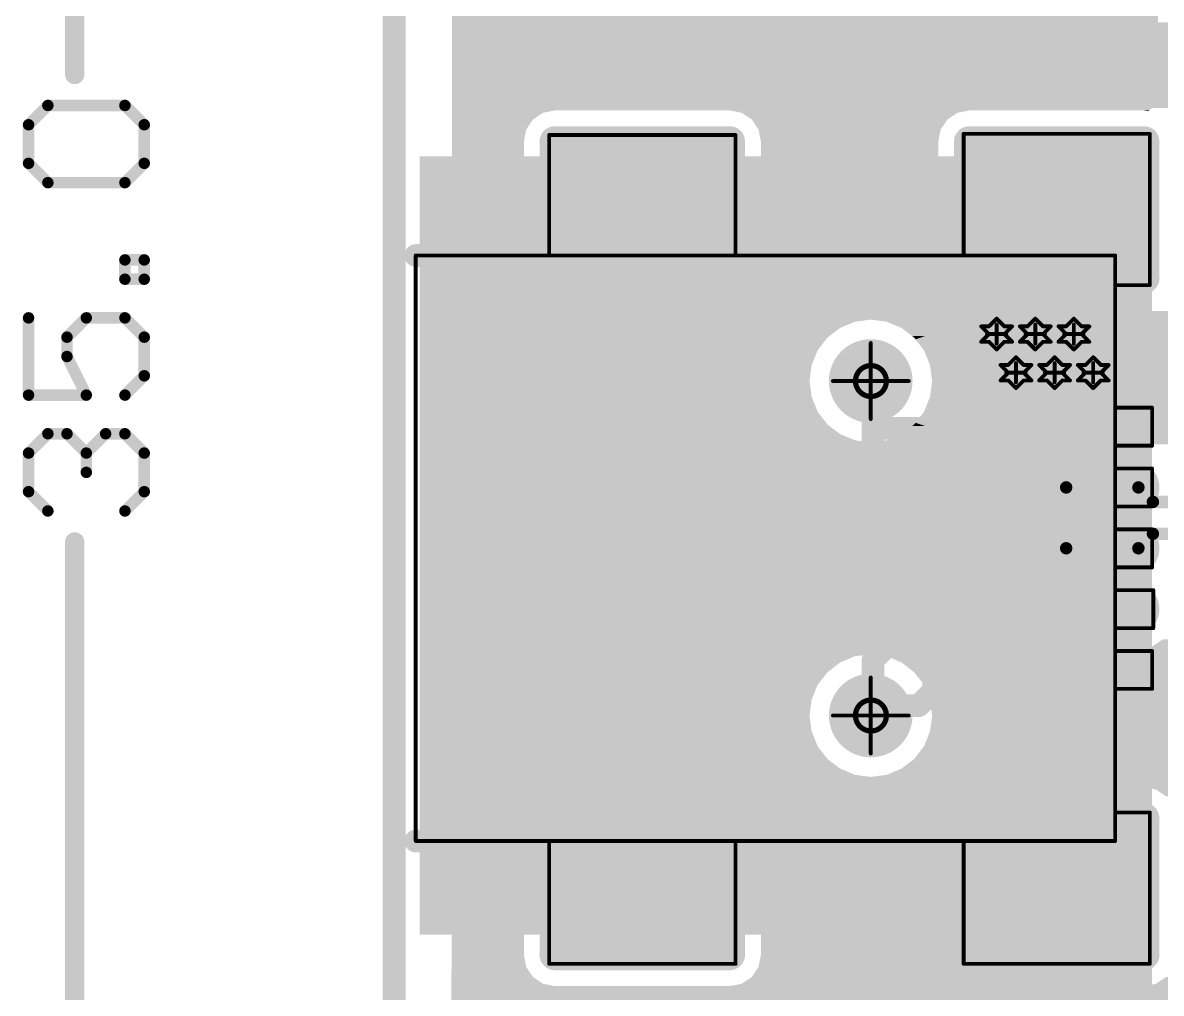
# Model space of a CAD drawing. Header units: millimetres. Extents: x -0.19 to 3.91, y -0.06 to 2.26.
# Drawn here: x -0.192 to 0.397, y 0.417 to 0.919 of the extents above; entities that cross this region are included whole.
import ezdxf

# ---------------------------------------------------------------- set-up
doc = ezdxf.new("R2010")
doc.units = ezdxf.units.MM
doc.layers.get('0').update_dxf_attribs({"linetype": 'CONTINUOUS', "lineweight": 0})
for name, color, linetype, lineweight in [('PCB_KUR_GBL', 10, 'CONTINUOUS', 0), ('PCB_KUR_GBS', 176, 'CONTINUOUS', 0), ('PCB_KUR_GD1', 40, 'CONTINUOUS', 0), ('PCB_KUR_GG1', 56, 'CONTINUOUS', 0), ('PCB_KUR_GKO', 130, 'CONTINUOUS', 0), ('PCB_KUR_GM10', 136, 'CONTINUOUS', 0), ('PCB_KUR_GM2', 216, 'CONTINUOUS', 0), ('PCB_KUR_GPB', 9, 'CONTINUOUS', 0), ('PCB_KUR_GPT', 8, 'CONTINUOUS', 0), ('PCB_KUR_GTL', 30, 'CONTINUOUS', 0), ('PCB_KUR_GTO', 163, 'CONTINUOUS', 0), ('PCB_KUR_GTP', 254, 'CONTINUOUS', 0), ('PCB_KUR_GTS', 254, 'CONTINUOUS', 0), ('PCB_KUR_TXT', 254, 'CONTINUOUS', 0)]:
    doc.layers.add(name, color=color, linetype=linetype, lineweight=lineweight)

# ---------------------------------------------------------------- blocks, each defined once
blk = doc.blocks.new('ROUND_14')
h = blk.add_hatch(color=256)
edge = h.paths.add_edge_path(flags=0)
edge.add_arc((0, 0), 0.0197, 0, 360)
blk = doc.blocks.new('ROUND_16')
h = blk.add_hatch(color=256)
edge = h.paths.add_edge_path(flags=0)
edge.add_arc((0, 0), 0.008, 0, 360)
blk = doc.blocks.new('ROUND_3')
h = blk.add_hatch(color=256)
edge = h.paths.add_edge_path(flags=0)
edge.add_arc((0, 0), 0.0059, 0, 360)
blk = doc.blocks.new('ROUND_23')
h = blk.add_hatch(color=256)
edge = h.paths.add_edge_path(flags=0)
edge.add_arc((0, 0), 0.02165, 0, 360)
blk = doc.blocks.new('ROUND_25')
h = blk.add_hatch(color=256)
edge = h.paths.add_edge_path(flags=0)
edge.add_arc((0, 0), 0.001, 0, 360)
blk = doc.blocks.new('ROUND_8')
h = blk.add_hatch(color=256)
edge = h.paths.add_edge_path(flags=0)
edge.add_arc((0, 0), 0.005, 0, 360)
blk = doc.blocks.new('ROUND_30')
h = blk.add_hatch(color=256)
edge = h.paths.add_edge_path(flags=0)
edge.add_arc((0, 0), 0.003, 0, 360)
blk = doc.blocks.new('OBLONG_58')
at = {"lineweight": 211, "const_width": 0.0197}
blk.add_lwpolyline([(0.03445, 0), (-0.03445, 0)], dxfattribs=at)
at = {"lineweight": 211, "const_width": 0.00985}
for points in [[(-0.03937, 0), (-0.03937, 0, 1), (-0.02953, 0, 1), (-0.03937, 0)], [(0.02953, 0), (0.02953, 0, 1), (0.03937, 0, 1), (0.02953, 0)]]:
    blk.add_lwpolyline(points, format="xyb", dxfattribs=at)
blk = doc.blocks.new('CUSTOM_59')
for points in [[(-0.04925, 0.0354), (-0.04916, 0.03625), (0.04925, 0.0354), (0.04905, 0.03625)], [(-0.04924, 0.03509), (-0.04925, 0.0354), (0.04924, 0.03509), (0.04925, 0.0354)], [(-0.04916, 0.03625), (-0.04874, 0.03712), (0.04905, 0.03625), (0.04885, 0.03712)], [(-0.04874, 0.03712), (-0.0484, 0.03785), (0.04885, 0.03712), (0.04827, 0.03785)], [(-0.0484, 0.03785), (-0.04759, 0.0385), (0.04827, 0.03785), (0.04775, 0.0385)], [(-0.04759, 0.0385), (-0.04702, 0.03895), (0.04775, 0.0385), (0.04679, 0.03895)], [(-0.04702, 0.03895), (-0.04571, 0.03926), (0.04679, 0.03895), (0.04615, 0.03926)], [(-0.04571, 0.03926), (-0.0453, 0.03935), (0.04615, 0.03926), (0.0453, 0.03935)], [(-0.0492, 0.03477), (-0.04924, 0.03509), (0.0492, 0.03477), (0.04924, 0.03509)], [(-0.0492, -0.03477), (-0.0492, 0.03477), (0.0492, -0.03477), (0.0492, 0.03477)], [(-0.04925, -0.0354), (-0.04924, -0.03509), (0.04925, -0.0354), (0.04924, -0.03509)], [(-0.04924, -0.03509), (-0.0492, -0.03477), (0.04924, -0.03509), (0.0492, -0.03477)], [(-0.04905, -0.03625), (-0.04925, -0.0354), (0.04916, -0.03625), (0.04925, -0.0354)], [(-0.04885, -0.03712), (-0.04905, -0.03625), (0.04874, -0.03712), (0.04916, -0.03625)], [(-0.04827, -0.03785), (-0.04885, -0.03712), (0.0484, -0.03785), (0.04874, -0.03712)], [(-0.04775, -0.0385), (-0.04827, -0.03785), (0.04759, -0.0385), (0.0484, -0.03785)], [(-0.04679, -0.03895), (-0.04775, -0.0385), (0.04702, -0.03895), (0.04759, -0.0385)], [(-0.04615, -0.03926), (-0.04679, -0.03895), (0.04571, -0.03926), (0.04702, -0.03895)], [(-0.0453, -0.03935), (-0.04615, -0.03926), (0.0453, -0.03935), (0.04571, -0.03926)]]:
    blk.add_solid(points)
blk = doc.blocks.new('ROUND_7')
h = blk.add_hatch(color=256)
edge = h.paths.add_edge_path(flags=0)
edge.add_arc((0, 0), 0.00325, 0, 360)
blk = doc.blocks.new('OBLONG_72')
at = {"lineweight": 211, "const_width": 0.0277}
blk.add_lwpolyline([(0.03445, 0), (-0.03445, 0)], dxfattribs=at)
at = {"lineweight": 211, "const_width": 0.01385}
for points in [[(-0.04137, 0), (-0.04137, 0, 1), (-0.02753, 0, 1), (-0.04137, 0)], [(0.02753, 0), (0.02753, 0, 1), (0.04137, 0, 1), (0.02753, 0)]]:
    blk.add_lwpolyline(points, format="xyb", dxfattribs=at)
blk = doc.blocks.new('CUSTOM_73')
for points in [[(-0.05167, 0.04012), (-0.05002, 0.0418), (0.0517, 0.04012), (0.04999, 0.0418)], [(-0.05002, 0.0418), (-0.04986, 0.04188), (0.04999, 0.0418), (0.04991, 0.04188)], [(-0.04986, 0.04188), (-0.04778, 0.04295), (0.04991, 0.04188), (0.04774, 0.04295)], [(-0.04778, 0.04295), (-0.04753, 0.04299), (0.04774, 0.04295), (0.04765, 0.04299)], [(-0.04753, 0.04299), (-0.0453, 0.04335), (0.04765, 0.04299), (0.0453, 0.04335)], [(-0.05325, 0.0354), (-0.05289, 0.03775), (0.05325, 0.0354), (0.05287, 0.03775)], [(-0.05324, 0.03495), (-0.05325, 0.0354), (0.05324, 0.03495), (0.05325, 0.0354)], [(-0.05289, 0.03775), (-0.05283, 0.03788), (0.05287, 0.03775), (0.05285, 0.03788)], [(-0.05283, 0.03788), (-0.05178, 0.04001), (0.05285, 0.03788), (0.05176, 0.04001)], [(-0.05178, 0.04001), (-0.05167, 0.04012), (0.05176, 0.04001), (0.0517, 0.04012)], [(-0.0532, 0.03451), (-0.05324, 0.03495), (0.0532, 0.03451), (0.05324, 0.03495)], [(-0.0532, -0.03451), (-0.0532, 0.03451), (0.0532, -0.03451), (0.0532, 0.03451)], [(-0.05325, -0.0354), (-0.05324, -0.03495), (0.05325, -0.0354), (0.05324, -0.03495)], [(-0.05324, -0.03495), (-0.0532, -0.03451), (0.05324, -0.03495), (0.0532, -0.03451)], [(-0.05287, -0.03775), (-0.05325, -0.0354), (0.05289, -0.03775), (0.05325, -0.0354)], [(-0.05285, -0.03788), (-0.05287, -0.03775), (0.05283, -0.03788), (0.05289, -0.03775)], [(-0.05176, -0.04001), (-0.05285, -0.03788), (0.05178, -0.04001), (0.05283, -0.03788)], [(-0.0517, -0.04012), (-0.05176, -0.04001), (0.05167, -0.04012), (0.05178, -0.04001)], [(-0.04999, -0.0418), (-0.0517, -0.04012), (0.05002, -0.0418), (0.05167, -0.04012)], [(-0.04991, -0.04188), (-0.04999, -0.0418), (0.04986, -0.04188), (0.05002, -0.0418)], [(-0.04774, -0.04295), (-0.04991, -0.04188), (0.04778, -0.04295), (0.04986, -0.04188)], [(-0.04765, -0.04299), (-0.04774, -0.04295), (0.04753, -0.04299), (0.04778, -0.04295)], [(-0.0453, -0.04335), (-0.04765, -0.04299), (0.0453, -0.04335), (0.04753, -0.04299)]]:
    blk.add_solid(points)

msp = doc.modelspace()

# ---------------------------------------------------------------- linework, layer by layer
at = {"layer": 'PCB_KUR_GBL', "lineweight": 211, "const_width": 0.0118}
msp.add_lwpolyline([(0.362, 0.738), (0.652, 0.738)], dxfattribs=at)
at = {"layer": 'PCB_KUR_GBL'}
for points in [[(0.0984, 0.897), (0.0984, 0.9194), (1.0795, 0.897), (1.0795, 0.9194)], [(0.0984, 0.8955), (0.0984, 0.897), (0.9805, 0.8955), (0.9882, 0.897)], [(0.0984, 0.8911), (0.0984, 0.8955), (0.9739, 0.8911), (0.9805, 0.8955)], [(0.0984, 0.8845), (0.0984, 0.8911), (0.9695, 0.8845), (0.9739, 0.8911)], [(0.0984, 0.8768), (0.0984, 0.8845), (0.968, 0.8768), (0.9695, 0.8845)], [(0.0984, 0.875), (0.0984, 0.8768), (0.96835, 0.875), (0.968, 0.8768)], [(0.0132, 0.7655), (0.0132, 0.85), (0.3925, 0.7655), (0.3925, 0.85)], [(0.0132, 0.7644), (0.0132, 0.7655), (0.2386, 0.7644), (0.2468, 0.7655)], [(0.0132, 0.7612), (0.0132, 0.7644), (0.231, 0.7612), (0.2386, 0.7644)], [(0.0132, 0.7562), (0.0132, 0.7612), (0.2244, 0.7562), (0.231, 0.7612)], [(0.2551, 0.7644), (0.2468, 0.7655), (0.3925, 0.7644), (0.3925, 0.7655)], [(0.2627, 0.7612), (0.2551, 0.7644), (0.3925, 0.7612), (0.3925, 0.7644)], [(0.2693, 0.7562), (0.2627, 0.7612), (0.3925, 0.7562), (0.3925, 0.7612)], [(0.0132, 0.7496), (0.0132, 0.7562), (0.2193, 0.7496), (0.2244, 0.7562)], [(0.27316, 0.7512), (0.2693, 0.7562), (0.3925, 0.7512), (0.3925, 0.7562)], [(0.0132, 0.7419), (0.0132, 0.7496), (0.2162, 0.7419), (0.2193, 0.7496)], [(0.27394, 0.7502), (0.27316, 0.7512), (0.3569, 0.7502), (0.362, 0.7512)], [(0.27316, 0.7512), (0.27316, 0.7512), (0.362, 0.7512), (0.3925, 0.7512)], [(0.2744, 0.7496), (0.27394, 0.7502), (0.35598, 0.7496), (0.3569, 0.7502)], [(0.27529, 0.7474), (0.2744, 0.7496), (0.3526, 0.7474), (0.35598, 0.7496)], [(0.27702, 0.7431), (0.27529, 0.7474), (0.3498, 0.7431), (0.3526, 0.7474)], [(0.2775, 0.7419), (0.27702, 0.7431), (0.34956, 0.7419), (0.3498, 0.7431)], [(0.0132, 0.7337), (0.0132, 0.7419), (0.2151, 0.7337), (0.2162, 0.7419)], [(0.27802, 0.738), (0.2775, 0.7419), (0.3488, 0.738), (0.34956, 0.7419)], [(0.2786, 0.7337), (0.27802, 0.738), (0.34964, 0.7337), (0.3488, 0.738)], [(0.0132, 0.7255), (0.0132, 0.7337), (0.2162, 0.7255), (0.2151, 0.7337)], [(0.27792, 0.7286), (0.27849, 0.7329), (0.3526, 0.7286), (0.3498, 0.7329)], [(0.27849, 0.7329), (0.2786, 0.7337), (0.3498, 0.7329), (0.34964, 0.7337)], [(0.0132, 0.7178), (0.0132, 0.7255), (0.2193, 0.7178), (0.2162, 0.7255)], [(0.27722, 0.7248), (0.2775, 0.7255), (0.362, 0.7248), (0.35843, 0.7255)], [(0.2775, 0.7255), (0.27754, 0.7258), (0.35843, 0.7255), (0.3569, 0.7258)], [(0.27754, 0.7258), (0.27792, 0.7286), (0.3569, 0.7258), (0.3526, 0.7286)], [(0.2744, 0.7178), (0.27722, 0.7248), (0.3925, 0.7178), (0.3925, 0.7248)], [(0.27722, 0.7248), (0.27722, 0.7248), (0.3925, 0.7248), (0.362, 0.7248)], [(0.0132, 0.7112), (0.0132, 0.7178), (0.2244, 0.7112), (0.2193, 0.7178)], [(0.2693, 0.7112), (0.2744, 0.7178), (0.3925, 0.7112), (0.3925, 0.7178)], [(0.0132, 0.7062), (0.0132, 0.7112), (0.231, 0.7062), (0.2244, 0.7112)], [(0.2627, 0.7062), (0.2693, 0.7112), (0.3925, 0.7062), (0.3925, 0.7112)], [(0.0132, 0.703), (0.0132, 0.7062), (0.2386, 0.703), (0.231, 0.7062)], [(0.0132, 0.7019), (0.0132, 0.703), (0.2468, 0.7019), (0.2386, 0.703)], [(0.0132, 0.5922), (0.0132, 0.7019), (0.3925, 0.5922), (0.3925, 0.7019)], [(0.2468, 0.7019), (0.2551, 0.703), (0.3925, 0.7019), (0.3925, 0.703)], [(0.2551, 0.703), (0.2627, 0.7062), (0.3925, 0.703), (0.3925, 0.7062)], [(0.0132, 0.5912), (0.0132, 0.5922), (0.2386, 0.5912), (0.2468, 0.5922)], [(0.0132, 0.588), (0.0132, 0.5912), (0.231, 0.588), (0.2386, 0.5912)], [(0.2551, 0.5912), (0.2468, 0.5922), (0.3925, 0.5912), (0.3925, 0.5922)], [(0.2627, 0.588), (0.2551, 0.5912), (0.3925, 0.588), (0.3925, 0.5912)], [(0.0132, 0.5829), (0.0132, 0.588), (0.2244, 0.5829), (0.231, 0.588)], [(0.2693, 0.5829), (0.2627, 0.588), (0.3925, 0.5829), (0.3925, 0.588)], [(0.0132, 0.5764), (0.0132, 0.5829), (0.2193, 0.5764), (0.2244, 0.5829)], [(0.2744, 0.5764), (0.2693, 0.5829), (0.3925, 0.5764), (0.3925, 0.5829)], [(0.0132, 0.5687), (0.0132, 0.5764), (0.2162, 0.5687), (0.2193, 0.5764)], [(0.2775, 0.5687), (0.2744, 0.5764), (0.3925, 0.5687), (0.3925, 0.5764)], [(0.0132, 0.5605), (0.0132, 0.5687), (0.2151, 0.5605), (0.2162, 0.5687)], [(0.2786, 0.5605), (0.2775, 0.5687), (0.3925, 0.5605), (0.3925, 0.5687)], [(0.0132, 0.5523), (0.0132, 0.5605), (0.2162, 0.5523), (0.2151, 0.5605)], [(0.2775, 0.5523), (0.2786, 0.5605), (0.3925, 0.5523), (0.3925, 0.5605)], [(0.0132, 0.5446), (0.0132, 0.5523), (0.2193, 0.5446), (0.2162, 0.5523)], [(0.2744, 0.5446), (0.2775, 0.5523), (0.3925, 0.5446), (0.3925, 0.5523)], [(0.0132, 0.538), (0.0132, 0.5446), (0.2244, 0.538), (0.2193, 0.5446)], [(0.2693, 0.538), (0.2744, 0.5446), (0.3925, 0.538), (0.3925, 0.5446)], [(0.0132, 0.533), (0.0132, 0.538), (0.231, 0.533), (0.2244, 0.538)], [(0.2627, 0.533), (0.2693, 0.538), (0.3925, 0.533), (0.3925, 0.538)], [(0.0132, 0.5298), (0.0132, 0.533), (0.2386, 0.5298), (0.231, 0.533)], [(0.2551, 0.5298), (0.2627, 0.533), (0.3925, 0.5298), (0.3925, 0.533)], [(0.0132, 0.5287), (0.0132, 0.5298), (0.2468, 0.5287), (0.2386, 0.5298)], [(0.0132, 0.447), (0.0132, 0.5287), (0.3925, 0.447), (0.3925, 0.5287)], [(0.2468, 0.5287), (0.2551, 0.5298), (0.3925, 0.5287), (0.3925, 0.5298)], [(0.244, 0.413), (0.244, 0.447), (0.3925, 0.413), (0.3925, 0.447)]]:
    msp.add_solid(points, dxfattribs=at)
at = {"layer": 'PCB_KUR_GD1', "lineweight": 211, "const_width": 0.002}
for points in [[(0.312, 0.766), (0.308, 0.762)], [(0.316, 0.762), (0.312, 0.766)], [(0.332, 0.766), (0.328, 0.762)], [(0.336, 0.762), (0.332, 0.766)], [(0.352, 0.766), (0.348, 0.762)], [(0.356, 0.762), (0.352, 0.766)], [(0.308, 0.762), (0.304, 0.762)], [(0.304, 0.762), (0.308, 0.758)], [(0.316, 0.758), (0.32, 0.762)], [(0.32, 0.762), (0.316, 0.762)], [(0.328, 0.762), (0.324, 0.762)], [(0.324, 0.762), (0.328, 0.758)], [(0.336, 0.758), (0.34, 0.762)], [(0.34, 0.762), (0.336, 0.762)], [(0.348, 0.762), (0.344, 0.762)], [(0.344, 0.762), (0.348, 0.758)], [(0.356, 0.758), (0.36, 0.762)], [(0.36, 0.762), (0.356, 0.762)], [(0.308, 0.758), (0.304, 0.754)], [(0.304, 0.754), (0.308, 0.754)], [(0.308, 0.754), (0.312, 0.75)], [(0.312, 0.75), (0.316, 0.754)], [(0.32, 0.754), (0.316, 0.758)], [(0.316, 0.754), (0.32, 0.754)], [(0.328, 0.758), (0.324, 0.754)], [(0.324, 0.754), (0.328, 0.754)], [(0.328, 0.754), (0.332, 0.75)], [(0.332, 0.75), (0.336, 0.754)], [(0.34, 0.754), (0.336, 0.758)], [(0.336, 0.754), (0.34, 0.754)], [(0.348, 0.758), (0.344, 0.754)], [(0.344, 0.754), (0.348, 0.754)], [(0.348, 0.754), (0.352, 0.75)], [(0.352, 0.75), (0.356, 0.754)], [(0.36, 0.754), (0.356, 0.758)], [(0.356, 0.754), (0.36, 0.754)], [(0.318, 0.742), (0.314, 0.742)], [(0.314, 0.742), (0.318, 0.738)], [(0.322, 0.746), (0.318, 0.742)], [(0.326, 0.742), (0.322, 0.746)], [(0.326, 0.738), (0.33, 0.742)], [(0.33, 0.742), (0.326, 0.742)], [(0.338, 0.742), (0.334, 0.742)], [(0.334, 0.742), (0.338, 0.738)], [(0.342, 0.746), (0.338, 0.742)], [(0.346, 0.742), (0.342, 0.746)], [(0.346, 0.738), (0.35, 0.742)], [(0.35, 0.742), (0.346, 0.742)], [(0.358, 0.742), (0.354, 0.742)], [(0.354, 0.742), (0.358, 0.738)], [(0.362, 0.746), (0.358, 0.742)], [(0.366, 0.742), (0.362, 0.746)], [(0.366, 0.738), (0.37, 0.742)], [(0.37, 0.742), (0.366, 0.742)], [(0.318, 0.738), (0.314, 0.734)], [(0.33, 0.734), (0.326, 0.738)], [(0.338, 0.738), (0.334, 0.734)], [(0.35, 0.734), (0.346, 0.738)], [(0.358, 0.738), (0.354, 0.734)], [(0.37, 0.734), (0.366, 0.738)], [(0.314, 0.734), (0.318, 0.734)], [(0.318, 0.734), (0.322, 0.73)], [(0.322, 0.73), (0.326, 0.734)], [(0.326, 0.734), (0.33, 0.734)], [(0.334, 0.734), (0.338, 0.734)], [(0.338, 0.734), (0.342, 0.73)], [(0.342, 0.73), (0.346, 0.734)], [(0.346, 0.734), (0.35, 0.734)], [(0.354, 0.734), (0.358, 0.734)], [(0.358, 0.734), (0.362, 0.73)], [(0.362, 0.73), (0.366, 0.734)], [(0.366, 0.734), (0.37, 0.734)]]:
    msp.add_lwpolyline(points, dxfattribs=at)
at = {"layer": 'PCB_KUR_GD1', "lineweight": 211, "const_width": 0.0027}
for points in [[(0.2389, 0.7337), (0.2389, 0.7337, 1), (0.2549, 0.7337, 1), (0.2389, 0.7337)], [(0.2389, 0.5605), (0.2389, 0.5605, 1), (0.2549, 0.5605, 1), (0.2389, 0.5605)]]:
    msp.add_lwpolyline(points, format="xyb", dxfattribs=at)
at = {"layer": 'PCB_KUR_GG1', "lineweight": 211, "const_width": 0.002}
for points in [[(0.312, 0.753), (0.312, 0.763)], [(0.332, 0.753), (0.332, 0.763)], [(0.352, 0.753), (0.352, 0.763)], [(0.307, 0.758), (0.317, 0.758)], [(0.327, 0.758), (0.337, 0.758)], [(0.347, 0.758), (0.357, 0.758)], [(0.2468, 0.714), (0.2468, 0.7534)], [(0.322, 0.733), (0.322, 0.743)], [(0.342, 0.733), (0.342, 0.743)], [(0.362, 0.733), (0.362, 0.743)], [(0.317, 0.738), (0.327, 0.738)], [(0.337, 0.738), (0.347, 0.738)], [(0.357, 0.738), (0.367, 0.738)], [(0.2272, 0.7337), (0.2665, 0.7337)], [(0.2468, 0.5408), (0.2468, 0.5802)], [(0.2272, 0.5605), (0.2665, 0.5605)]]:
    msp.add_lwpolyline(points, dxfattribs=at)
at = {"layer": 'PCB_KUR_GKO', "lineweight": 211, "const_width": 0.0118}
msp.add_lwpolyline([(0, 0), (0, 1.5748)], dxfattribs=at)
at = {"layer": 'PCB_KUR_GM10', "lineweight": 211}
for points, const_width in [([(-0.1654, 0.8924), (-0.1654, 1.4764)], 0.01), ([(-0.1893, 0.8664), (-0.1793, 0.8764)], 0.006), ([(-0.1793, 0.8764), (-0.1394, 0.8764)], 0.006), ([(-0.1394, 0.8764), (-0.1294, 0.8664)], 0.006), ([(-0.1893, 0.8464), (-0.1893, 0.8664)], 0.006), ([(-0.1294, 0.8664), (-0.1294, 0.8464)], 0.006), ([(-0.1793, 0.8364), (-0.1893, 0.8464)], 0.006), ([(-0.1294, 0.8464), (-0.1394, 0.8364)], 0.006), ([(-0.1394, 0.8364), (-0.1793, 0.8364)], 0.006), ([(-0.1394, 0.7864), (-0.1394, 0.7964)], 0.006), ([(-0.1394, 0.7964), (-0.1294, 0.7964)], 0.006), ([(-0.1294, 0.7964), (-0.1294, 0.7864)], 0.006), ([(-0.1294, 0.7864), (-0.1394, 0.7864)], 0.006), ([(-0.1893, 0.7664), (-0.1893, 0.7264)], 0.006), ([(-0.1694, 0.7564), (-0.1594, 0.7664)], 0.006), ([(-0.1594, 0.7664), (-0.1394, 0.7664)], 0.006), ([(-0.1394, 0.7664), (-0.1294, 0.7564)], 0.006), ([(-0.1694, 0.7464), (-0.1694, 0.7564)], 0.006), ([(-0.1294, 0.7564), (-0.1294, 0.7364)], 0.006), ([(-0.1594, 0.7264), (-0.1694, 0.7464)], 0.006), ([(-0.1294, 0.7364), (-0.1394, 0.7264)], 0.006), ([(-0.1893, 0.7264), (-0.1594, 0.7264)], 0.006), ([(-0.1893, 0.6964), (-0.1793, 0.7064)], 0.006), ([(-0.1793, 0.7064), (-0.1694, 0.7064)], 0.006), ([(-0.1694, 0.7064), (-0.1594, 0.6964)], 0.006), ([(-0.1594, 0.6964), (-0.1494, 0.7064)], 0.006), ([(-0.1494, 0.7064), (-0.1394, 0.7064)], 0.006), ([(-0.1394, 0.7064), (-0.1294, 0.6964)], 0.006), ([(-0.1893, 0.6764), (-0.1893, 0.6964)], 0.006), ([(-0.1594, 0.6964), (-0.1594, 0.6864)], 0.006), ([(-0.1594, 0.6864), (-0.1594, 0.6964)], 0.006), ([(-0.1294, 0.6964), (-0.1294, 0.6764)], 0.006), ([(-0.1793, 0.6664), (-0.1893, 0.6764)], 0.006), ([(-0.1294, 0.6764), (-0.1394, 0.6664)], 0.006), ([(-0.1654, 0.0984), (-0.1654, 0.6504)], 0.01)]:
    msp.add_lwpolyline(points, dxfattribs=dict(at, const_width=const_width))
at = {"layer": 'PCB_KUR_GM2', "lineweight": 211}
for points, const_width in [([(0.0803, 0.8611), (0.1768, 0.8611)], 0.002), ([(0.0803, 0.7987), (0.0803, 0.8611)], 0.002), ([(0.1768, 0.7987), (0.1768, 0.8611)], 0.002), ([(0.2949, 0.8617), (0.3913, 0.8617)], 0.002), ([(0.2949, 0.7987), (0.2949, 0.8617)], 0.002), ([(0.3913, 0.7833), (0.3913, 0.8617)], 0.002), ([(0.0112, 0.7987), (0.3734, 0.7987)], 0.002), ([(0.0112, 0.4955), (0.0112, 0.7987)], 0.002), ([(0.3734, 0.4955), (0.3734, 0.7987)], 0.002), ([(0.3734, 0.7833), (0.3913, 0.7833)], 0.002), ([(0.248, 0.7171), (0.248, 0.7013)], 0.0118), ([(0.2953, 0.7092), (0.2874, 0.7171)], 0.0118), ([(0.3734, 0.7199), (0.3925, 0.7199)], 0.002), ([(0.3925, 0.7002), (0.3925, 0.7199)], 0.002), ([(0.248, 0.7013), (0.248, 0.7092)], 0.0118), ([(0.248, 0.7092), (0.2953, 0.7092)], 0.0118), ([(0.3734, 0.7002), (0.3925, 0.7002)], 0.002), ([(0.3734, 0.6884), (0.3925, 0.6884)], 0.002), ([(0.3925, 0.6687), (0.3925, 0.6884)], 0.002), ([(0.3734, 0.6687), (0.3925, 0.6687)], 0.002), ([(0.3734, 0.6569), (0.3925, 0.6569)], 0.002), ([(0.3925, 0.6372), (0.3925, 0.6569)], 0.002), ([(0.3734, 0.6372), (0.3925, 0.6372)], 0.002), ([(0.374, 0.6254), (0.3931, 0.6254)], 0.002), ([(0.3931, 0.6057), (0.3931, 0.6254)], 0.002), ([(0.248, 0.5892), (0.2559, 0.5971)], 0.0118), ([(0.2953, 0.5971), (0.2716, 0.5971)], 0.0118), ([(0.2716, 0.5971), (0.2795, 0.5813)], 0.0118), ([(0.2953, 0.5656), (0.2953, 0.5971)], 0.0118), ([(0.374, 0.6057), (0.3931, 0.6057)], 0.002), ([(0.248, 0.5735), (0.248, 0.5892)], 0.0118), ([(0.3734, 0.5939), (0.3925, 0.5939)], 0.002), ([(0.3925, 0.5743), (0.3925, 0.5939)], 0.002), ([(0.2795, 0.5813), (0.2795, 0.5735)], 0.0118), ([(0.2559, 0.5656), (0.248, 0.5735)], 0.0118), ([(0.2795, 0.5735), (0.2716, 0.5656)], 0.0118), ([(0.3734, 0.5743), (0.3925, 0.5743)], 0.002), ([(0.2716, 0.5656), (0.2559, 0.5656)], 0.0118), ([(0.3734, 0.5103), (0.3913, 0.5103)], 0.002), ([(0.3913, 0.4319), (0.3913, 0.5103)], 0.002), ([(0.0112, 0.4955), (0.3734, 0.4955)], 0.002), ([(0.0803, 0.4319), (0.0803, 0.4955)], 0.002), ([(0.1768, 0.4319), (0.1768, 0.4955)], 0.002), ([(0.2949, 0.4319), (0.2949, 0.4955)], 0.002), ([(0.0803, 0.4319), (0.1768, 0.4319)], 0.002), ([(0.2949, 0.4319), (0.3913, 0.4319)], 0.002)]:
    msp.add_lwpolyline(points, dxfattribs=dict(at, const_width=const_width))
at = {"layer": 'PCB_KUR_GTL', "lineweight": 211, "const_width": 0.0065}
for points in [[(0.348, 0.6786), (0.3854, 0.6786)], [(0.3854, 0.6786), (0.3929, 0.6711)], [(0.3929, 0.6711), (0.4858, 0.6711)], [(0.3854, 0.6471), (0.3929, 0.6546)], [(0.3929, 0.6546), (0.479, 0.6546)], [(0.348, 0.6471), (0.3854, 0.6471)]]:
    msp.add_lwpolyline(points, dxfattribs=at)
at = {"layer": 'PCB_KUR_GTL'}
for points in [[(0.03, 0.8775), (0.03, 1.1455), (0.3955, 0.8775), (0.3955, 1.1455)], [(0.03, 0.8738), (0.03, 0.8775), (0.39099, 0.8738), (0.3955, 0.8775)], [(0.03, 0.8726), (0.03, 0.8738), (0.0771, 0.8726), (0.0833, 0.8738)], [(0.03, 0.8738), (0.03, 0.8738), (0.0833, 0.8738), (0.1738, 0.8738)], [(0.03, 0.8691), (0.03, 0.8726), (0.0719, 0.8691), (0.0771, 0.8726)], [(0.18, 0.8726), (0.1738, 0.8738), (0.2917, 0.8726), (0.2978, 0.8738)], [(0.1852, 0.8691), (0.18, 0.8726), (0.2865, 0.8691), (0.2917, 0.8726)], [(0.3905, 0.8734), (0.3884, 0.8738), (0.3905, 0.8734), (0.39099, 0.8738)], [(0.03, 0.8639), (0.03, 0.8691), (0.0684, 0.8639), (0.0719, 0.8691)], [(0.1887, 0.8639), (0.1852, 0.8691), (0.283, 0.8639), (0.2865, 0.8691)], [(0.03, 0.8577), (0.03, 0.8639), (0.0672, 0.8577), (0.0684, 0.8639)], [(0.1899, 0.8577), (0.1887, 0.8639), (0.2818, 0.8577), (0.283, 0.8639)], [(0.03, 0.7868), (0.03, 0.8577), (0.0672, 0.7868), (0.0672, 0.8577)], [(0.1899, 0.7868), (0.1899, 0.8577), (0.2818, 0.7868), (0.2818, 0.8577)], [(0.03, 0.7807), (0.03, 0.7868), (0.0684, 0.7807), (0.0672, 0.7868)], [(0.1888, 0.7812), (0.1899, 0.7868), (0.2829, 0.7812), (0.2818, 0.7868)], [(0.03, 0.7755), (0.03, 0.7807), (0.0719, 0.7755), (0.0684, 0.7807)], [(0.1852, 0.7755), (0.18722, 0.7785), (0.2765, 0.7755), (0.2785, 0.7785)], [(0.18722, 0.7785), (0.1887, 0.7807), (0.2785, 0.7785), (0.2818, 0.7807)], [(0.1887, 0.7807), (0.18878, 0.7811), (0.2818, 0.7807), (0.2824, 0.7811)], [(0.18878, 0.7811), (0.1888, 0.7812), (0.2824, 0.7811), (0.2829, 0.7812)], [(0.03, 0.772), (0.03, 0.7755), (0.0771, 0.772), (0.0719, 0.7755)], [(0.18, 0.772), (0.18386, 0.7746), (0.27539, 0.772), (0.2759, 0.7746)], [(0.18386, 0.7746), (0.1852, 0.7755), (0.2759, 0.7746), (0.2765, 0.7755)], [(0.03, 0.7708), (0.03, 0.772), (0.0833, 0.7708), (0.0771, 0.772)], [(0.03, 0.77), (0.03, 0.7708), (0.275, 0.77), (0.27516, 0.7708)], [(0.03, 0.7708), (0.03, 0.7708), (0.1738, 0.7708), (0.0833, 0.7708)], [(0.03, 0.7655), (0.03, 0.77), (0.275, 0.7655), (0.275, 0.77)], [(0.1738, 0.7708), (0.18, 0.772), (0.27516, 0.7708), (0.27539, 0.772)], [(0.287, 0.732), (0.287, 0.77), (0.528, 0.732), (0.528, 0.77)], [(0.03, 0.7644), (0.03, 0.7655), (0.2386, 0.7644), (0.2468, 0.7655)], [(0.03, 0.7612), (0.03, 0.7644), (0.231, 0.7612), (0.2386, 0.7644)], [(0.03, 0.7562), (0.03, 0.7612), (0.2244, 0.7562), (0.231, 0.7612)], [(0.2551, 0.7644), (0.2468, 0.7655), (0.275, 0.7644), (0.275, 0.7655)], [(0.2627, 0.7612), (0.2551, 0.7644), (0.275, 0.7612), (0.275, 0.7644)], [(0.26824, 0.757), (0.2627, 0.7612), (0.275, 0.757), (0.275, 0.7612)], [(0.03, 0.7496), (0.03, 0.7562), (0.2193, 0.7496), (0.2244, 0.7562)], [(0.2693, 0.7562), (0.26824, 0.757), (0.27265, 0.7562), (0.275, 0.757)], [(0.27, 0.7553), (0.2693, 0.7562), (0.27, 0.7553), (0.27265, 0.7562)], [(0.03, 0.7419), (0.03, 0.7496), (0.2162, 0.7419), (0.2193, 0.7496)], [(0.03, 0.7337), (0.03, 0.7419), (0.2151, 0.7337), (0.2162, 0.7419)], [(0.03, 0.7255), (0.03, 0.7337), (0.2162, 0.7255), (0.2151, 0.7337)], [(0.287, 0.7315), (0.287, 0.732), (0.5684, 0.7315), (0.5676, 0.732)], [(0.287, 0.732), (0.287, 0.732), (0.5676, 0.732), (0.528, 0.732)], [(0.287, 0.7305), (0.287, 0.7315), (0.5733, 0.7305), (0.5684, 0.7315)], [(0.03, 0.72), (0.03, 0.7255), (0.2184, 0.72), (0.2162, 0.7255)], [(0.287, 0.7172), (0.287, 0.7305), (0.6405, 0.7172), (0.6405, 0.7305)], [(0.03, 0.71621), (0.03, 0.72), (0.2163, 0.71621), (0.2184, 0.72)], [(0.0299, 0.7112), (0.0299, 0.7162), (0.2244, 0.7112), (0.2205, 0.7162)], [(0.0299, 0.7162), (0.0299, 0.7162), (0.2205, 0.7162), (0.2177, 0.7162)], [(0.0299, 0.7162), (0.03, 0.7162), (0.2177, 0.7162), (0.21631, 0.7162)], [(0.03, 0.7162), (0.03, 0.71621), (0.2163, 0.7162), (0.2163, 0.71621)], [(0.03, 0.7162), (0.03, 0.7162), (0.21631, 0.7162), (0.2163, 0.7162)], [(0.287, 0.7162), (0.287, 0.7172), (0.5684, 0.7162), (0.5733, 0.7172)], [(0.287, 0.716), (0.287, 0.7162), (0.568, 0.716), (0.5684, 0.7162)], [(0.287, 0.701), (0.287, 0.716), (0.529, 0.701), (0.529, 0.716)], [(0.02989, 0.7062), (0.0299, 0.7112), (0.231, 0.7062), (0.2244, 0.7112)], [(0.2627, 0.7062), (0.26824, 0.7104), (0.275, 0.7062), (0.275, 0.7104)], [(0.26824, 0.7104), (0.2693, 0.7112), (0.275, 0.7104), (0.27265, 0.7112)], [(0.2693, 0.7112), (0.27, 0.7121), (0.27265, 0.7112), (0.27, 0.7121)], [(0.02989, 0.703), (0.02989, 0.7062), (0.2386, 0.703), (0.231, 0.7062)], [(0.02989, 0.7019), (0.02989, 0.703), (0.2468, 0.7019), (0.2386, 0.703)], [(0.02989, 0.701), (0.02989, 0.7019), (0.275, 0.701), (0.275, 0.7019)], [(0.2468, 0.7019), (0.2551, 0.703), (0.275, 0.7019), (0.275, 0.703)], [(0.2551, 0.703), (0.2627, 0.7062), (0.275, 0.703), (0.275, 0.7062)], [(0.02988, 0.6925), (0.02989, 0.6964), (0.2785, 0.6925), (0.2759, 0.6964)], [(0.02989, 0.6964), (0.02989, 0.701), (0.2759, 0.6964), (0.275, 0.701)], [(0.02988, 0.6899), (0.02988, 0.6925), (0.2824, 0.6899), (0.2785, 0.6925)], [(0.02988, 0.689), (0.02988, 0.6899), (0.287, 0.689), (0.2824, 0.6899)], [(0.02987, 0.6786), (0.02988, 0.684), (0.2915, 0.6786), (0.2926, 0.684)], [(0.02988, 0.684), (0.02988, 0.689), (0.2926, 0.684), (0.2889, 0.689)], [(0.02988, 0.689), (0.02988, 0.689), (0.2889, 0.689), (0.287, 0.689)], [(0.02987, 0.6701), (0.02987, 0.6786), (0.2932, 0.6701), (0.2915, 0.6786)], [(0.02986, 0.6628), (0.02987, 0.6669), (0.2979, 0.6628), (0.2953, 0.6669)], [(0.02987, 0.6669), (0.02987, 0.6701), (0.2953, 0.6669), (0.2932, 0.6701)], [(0.02986, 0.6587), (0.02986, 0.6628), (0.2953, 0.6587), (0.2979, 0.6628)], [(0.02985, 0.6471), (0.02986, 0.6555), (0.2915, 0.6471), (0.2932, 0.6555)], [(0.02986, 0.6555), (0.02986, 0.6587), (0.2932, 0.6555), (0.2953, 0.6587)], [(0.02985, 0.6386), (0.02985, 0.6471), (0.2932, 0.6386), (0.2915, 0.6471)], [(0.02984, 0.6354), (0.02985, 0.6386), (0.2953, 0.6354), (0.2932, 0.6386)], [(0.02984, 0.6313), (0.02984, 0.6354), (0.2979, 0.6313), (0.2953, 0.6354)], [(0.02984, 0.6272), (0.02984, 0.6313), (0.2953, 0.6272), (0.2979, 0.6313)], [(0.02984, 0.624), (0.02984, 0.6272), (0.2932, 0.624), (0.2953, 0.6272)], [(0.02983, 0.6156), (0.02984, 0.624), (0.2915, 0.6156), (0.2932, 0.624)], [(0.02983, 0.6071), (0.02983, 0.6156), (0.2932, 0.6071), (0.2915, 0.6156)], [(0.02982, 0.6), (0.02983, 0.6071), (0.298, 0.6), (0.2932, 0.6071)], [(0.02982, 0.5952), (0.02982, 0.6), (0.3051, 0.5952), (0.298, 0.6)], [(0.3909, 0.5952), (0.3981, 0.6), (0.478, 0.5952), (0.478, 0.6)], [(0.02981, 0.5912), (0.02982, 0.5922), (0.2386, 0.5912), (0.2468, 0.5922)], [(0.02981, 0.588), (0.02981, 0.5912), (0.231, 0.588), (0.2386, 0.5912)], [(0.02982, 0.5935), (0.02982, 0.5952), (0.3136, 0.5935), (0.3051, 0.5952)], [(0.02982, 0.5922), (0.02982, 0.5935), (0.478, 0.5922), (0.478, 0.5935)], [(0.2551, 0.5912), (0.2468, 0.5922), (0.478, 0.5912), (0.478, 0.5922)], [(0.2627, 0.588), (0.2551, 0.5912), (0.478, 0.588), (0.478, 0.5912)], [(0.3825, 0.5935), (0.3909, 0.5952), (0.478, 0.5935), (0.478, 0.5952)], [(0.02981, 0.5829), (0.02981, 0.588), (0.2244, 0.5829), (0.231, 0.588)], [(0.2693, 0.5829), (0.2627, 0.588), (0.478, 0.5829), (0.478, 0.588)], [(0.0298, 0.5764), (0.02981, 0.5829), (0.2193, 0.5764), (0.2244, 0.5829)], [(0.2744, 0.5764), (0.2693, 0.5829), (0.478, 0.5764), (0.478, 0.5829)], [(0.0298, 0.5687), (0.0298, 0.5764), (0.2162, 0.5687), (0.2193, 0.5764)], [(0.2775, 0.5687), (0.2744, 0.5764), (0.478, 0.5687), (0.478, 0.5764)], [(0.02979, 0.5605), (0.0298, 0.5687), (0.2151, 0.5605), (0.2162, 0.5687)], [(0.2786, 0.5605), (0.2775, 0.5687), (0.478, 0.5605), (0.478, 0.5687)], [(0.02979, 0.5523), (0.02979, 0.5605), (0.2162, 0.5523), (0.2151, 0.5605)], [(0.2775, 0.5523), (0.2786, 0.5605), (0.478, 0.5523), (0.478, 0.5605)], [(0.02978, 0.5446), (0.02979, 0.5523), (0.2193, 0.5446), (0.2162, 0.5523)], [(0.2744, 0.5446), (0.2775, 0.5523), (0.478, 0.5446), (0.478, 0.5523)], [(0.02978, 0.538), (0.02978, 0.5446), (0.2244, 0.538), (0.2193, 0.5446)], [(0.2693, 0.538), (0.2744, 0.5446), (0.478, 0.538), (0.478, 0.5446)], [(0.02978, 0.533), (0.02978, 0.538), (0.231, 0.533), (0.2244, 0.538)], [(0.2627, 0.533), (0.2693, 0.538), (0.478, 0.533), (0.478, 0.538)], [(0.02977, 0.5298), (0.02978, 0.533), (0.2386, 0.5298), (0.231, 0.533)], [(0.2551, 0.5298), (0.2627, 0.533), (0.478, 0.5298), (0.478, 0.533)], [(0.02977, 0.5287), (0.02977, 0.5298), (0.2468, 0.5287), (0.2386, 0.5298)], [(0.02977, 0.5234), (0.02977, 0.5287), (0.478, 0.5234), (0.478, 0.5287)], [(0.2468, 0.5287), (0.2551, 0.5298), (0.478, 0.5287), (0.478, 0.5298)], [(0.02977, 0.5222), (0.02977, 0.5234), (0.0771, 0.5222), (0.0833, 0.5234)], [(0.02977, 0.5234), (0.02977, 0.5234), (0.0833, 0.5234), (0.1738, 0.5234)], [(0.02977, 0.5187), (0.02977, 0.5222), (0.0719, 0.5187), (0.0771, 0.5222)], [(0.18, 0.5222), (0.1738, 0.5234), (0.2917, 0.5222), (0.2978, 0.5234)], [(0.1738, 0.5234), (0.1738, 0.5234), (0.2978, 0.5234), (0.3884, 0.5234)], [(0.1852, 0.5187), (0.18, 0.5222), (0.2865, 0.5187), (0.2917, 0.5222)], [(0.3945, 0.5222), (0.3884, 0.5234), (0.478, 0.5222), (0.478, 0.5234)], [(0.3997, 0.5187), (0.3945, 0.5222), (0.478, 0.5187), (0.478, 0.5222)], [(0.02976, 0.5135), (0.02977, 0.5187), (0.0684, 0.5135), (0.0719, 0.5187)], [(0.02976, 0.5073), (0.02976, 0.5135), (0.0672, 0.5073), (0.0684, 0.5135)], [(0.1887, 0.5135), (0.1852, 0.5187), (0.283, 0.5135), (0.2865, 0.5187)], [(0.1899, 0.5073), (0.1887, 0.5135), (0.2818, 0.5073), (0.283, 0.5135)], [(0.02971, 0.4365), (0.02976, 0.5073), (0.0672, 0.4365), (0.0672, 0.5073)], [(0.1899, 0.4365), (0.1899, 0.5073), (0.2818, 0.4365), (0.2818, 0.5073)], [(0.02971, 0.4303), (0.02971, 0.4365), (0.0684, 0.4303), (0.0672, 0.4365)], [(0.1887, 0.4303), (0.1899, 0.4365), (0.283, 0.4303), (0.2818, 0.4365)], [(0.0297, 0.4251), (0.02971, 0.4303), (0.0719, 0.4251), (0.0684, 0.4303)], [(0.0297, 0.4216), (0.0297, 0.4251), (0.0771, 0.4216), (0.0719, 0.4251)], [(0.18, 0.4216), (0.1852, 0.4251), (0.2917, 0.4216), (0.2865, 0.4251)], [(0.1852, 0.4251), (0.1887, 0.4303), (0.2865, 0.4251), (0.283, 0.4303)], [(0.3945, 0.4216), (0.3997, 0.4251), (0.53477, 0.4216), (0.53126, 0.4251)], [(0.02968, 0.3968), (0.0297, 0.4204), (0.5596, 0.3968), (0.53597, 0.4204)], [(0.0297, 0.4204), (0.0297, 0.4216), (0.0833, 0.4204), (0.0771, 0.4216)], [(0.0297, 0.4204), (0.0297, 0.4204), (0.1738, 0.4204), (0.0833, 0.4204)], [(0.1738, 0.4204), (0.18, 0.4216), (0.2978, 0.4204), (0.2917, 0.4216)], [(0.1738, 0.4204), (0.1738, 0.4204), (0.3884, 0.4204), (0.2978, 0.4204)], [(0.3884, 0.4204), (0.3945, 0.4216), (0.53597, 0.4204), (0.53477, 0.4216)]]:
    msp.add_solid(points, dxfattribs=at)
at = {"layer": 'PCB_KUR_GTO', "lineweight": 211, "const_width": 0.0118}
for points in [[(0.0112, 0.7987), (0.068, 0.7987)], [(0.188, 0.7987), (0.283, 0.7987)], [(0.3734, 0.7311), (0.3734, 0.7721)], [(0.136, 0.696), (0.076, 0.656)], [(0.136, 0.656), (0.076, 0.696)], [(0.076, 0.636), (0.076, 0.616)], [(0.136, 0.626), (0.126, 0.636)], [(0.076, 0.616), (0.076, 0.626)], [(0.076, 0.626), (0.136, 0.626)], [(0.3734, 0.5241), (0.3734, 0.5631)], [(0.0112, 0.4955), (0.068, 0.4955)], [(0.188, 0.4955), (0.282, 0.4955)]]:
    msp.add_lwpolyline(points, dxfattribs=at)

# ---------------------------------------------------------------- block references
at = {"layer": 'PCB_KUR_GBL'}
for name, p in [('ROUND_16', (0.312, 0.758)), ('ROUND_16', (0.332, 0.758)), ('ROUND_16', (0.352, 0.758)), ('ROUND_14', (0.2468, 0.7337)), ('ROUND_16', (0.322, 0.738)), ('ROUND_16', (0.342, 0.738)), ('ROUND_16', (0.362, 0.738)), ('ROUND_3', (0.362, 0.738)), ('ROUND_14', (0.2468, 0.5605))]:
    msp.add_blockref(name, p, dxfattribs=at)
at = {"layer": 'PCB_KUR_GBS'}
for p in [(0.2468, 0.7337), (0.2468, 0.5605)]:
    msp.add_blockref('ROUND_23', p, dxfattribs=at)
at = {"layer": 'PCB_KUR_GD1'}
for p in [(0.312, 0.766), (0.332, 0.766), (0.352, 0.766), (0.304, 0.762), (0.308, 0.762), (0.316, 0.762), (0.32, 0.762), (0.324, 0.762), (0.328, 0.762), (0.336, 0.762), (0.34, 0.762), (0.344, 0.762), (0.348, 0.762), (0.356, 0.762), (0.36, 0.762), (0.304, 0.754), (0.308, 0.758), (0.308, 0.754), (0.316, 0.758), (0.316, 0.754), (0.32, 0.754), (0.324, 0.754), (0.328, 0.758), (0.328, 0.754), (0.336, 0.758), (0.336, 0.754), (0.34, 0.754), (0.344, 0.754), (0.348, 0.758), (0.348, 0.754), (0.356, 0.758), (0.356, 0.754), (0.36, 0.754), (0.312, 0.75), (0.312, 0.75), (0.332, 0.75), (0.332, 0.75), (0.352, 0.75), (0.352, 0.75), (0.314, 0.742), (0.318, 0.742), (0.322, 0.746), (0.326, 0.742), (0.33, 0.742), (0.334, 0.742), (0.338, 0.742), (0.342, 0.746), (0.346, 0.742), (0.35, 0.742), (0.354, 0.742), (0.358, 0.742), (0.362, 0.746), (0.366, 0.742), (0.37, 0.742), (0.318, 0.738), (0.326, 0.738), (0.338, 0.738), (0.346, 0.738), (0.358, 0.738), (0.366, 0.738), (0.314, 0.734), (0.318, 0.734), (0.326, 0.734), (0.33, 0.734), (0.334, 0.734), (0.338, 0.734), (0.346, 0.734), (0.35, 0.734), (0.354, 0.734), (0.358, 0.734), (0.366, 0.734), (0.37, 0.734), (0.322, 0.73), (0.322, 0.73), (0.342, 0.73), (0.342, 0.73), (0.362, 0.73), (0.362, 0.73)]:
    msp.add_blockref('ROUND_25', p, dxfattribs=at)
at = {"layer": 'PCB_KUR_GG1'}
for p in [(0.312, 0.763), (0.332, 0.763), (0.352, 0.763), (0.307, 0.758), (0.317, 0.758), (0.327, 0.758), (0.337, 0.758), (0.347, 0.758), (0.357, 0.758), (0.2468, 0.7534), (0.312, 0.753), (0.332, 0.753), (0.352, 0.753), (0.322, 0.743), (0.342, 0.743), (0.362, 0.743), (0.317, 0.738), (0.327, 0.738), (0.337, 0.738), (0.347, 0.738), (0.357, 0.738), (0.367, 0.738), (0.2272, 0.7337), (0.2665, 0.7337), (0.322, 0.733), (0.342, 0.733), (0.362, 0.733), (0.2468, 0.714), (0.2468, 0.5802), (0.2272, 0.5605), (0.2665, 0.5605), (0.2468, 0.5408)]:
    msp.add_blockref('ROUND_25', p, dxfattribs=at)
at = {"layer": 'PCB_KUR_GM10'}
for name, p in [('ROUND_8', (-0.1654, 0.8924)), ('ROUND_30', (-0.1793, 0.8764)), ('ROUND_30', (-0.1394, 0.8764)), ('ROUND_30', (-0.1893, 0.8664)), ('ROUND_30', (-0.1294, 0.8664)), ('ROUND_30', (-0.1893, 0.8464)), ('ROUND_30', (-0.1294, 0.8464)), ('ROUND_30', (-0.1793, 0.8364)), ('ROUND_30', (-0.1793, 0.8364)), ('ROUND_30', (-0.1394, 0.8364)), ('ROUND_30', (-0.1394, 0.7964)), ('ROUND_30', (-0.1294, 0.7964)), ('ROUND_30', (-0.1394, 0.7864)), ('ROUND_30', (-0.1294, 0.7864)), ('ROUND_30', (-0.1294, 0.7864)), ('ROUND_30', (-0.1893, 0.7664)), ('ROUND_30', (-0.1594, 0.7664)), ('ROUND_30', (-0.1394, 0.7664)), ('ROUND_30', (-0.1694, 0.7564)), ('ROUND_30', (-0.1294, 0.7564)), ('ROUND_30', (-0.1694, 0.7464)), ('ROUND_30', (-0.1294, 0.7364)), ('ROUND_30', (-0.1893, 0.7264)), ('ROUND_30', (-0.1594, 0.7264)), ('ROUND_30', (-0.1394, 0.7264)), ('ROUND_30', (-0.1793, 0.7064)), ('ROUND_30', (-0.1694, 0.7064)), ('ROUND_30', (-0.1494, 0.7064)), ('ROUND_30', (-0.1394, 0.7064)), ('ROUND_30', (-0.1893, 0.6964)), ('ROUND_30', (-0.1594, 0.6964)), ('ROUND_30', (-0.1594, 0.6964)), ('ROUND_30', (-0.1294, 0.6964)), ('ROUND_30', (-0.1594, 0.6864)), ('ROUND_30', (-0.1893, 0.6764)), ('ROUND_30', (-0.1294, 0.6764)), ('ROUND_30', (-0.1793, 0.6664)), ('ROUND_30', (-0.1394, 0.6664)), ('ROUND_8', (-0.1654, 0.6504))]:
    msp.add_blockref(name, p, dxfattribs=at)
at = {"layer": 'PCB_KUR_GM2'}
for name, p in [('ROUND_25', (0.0803, 0.8611)), ('ROUND_25', (0.0803, 0.8611)), ('ROUND_25', (0.1768, 0.8611)), ('ROUND_25', (0.1768, 0.8611)), ('ROUND_25', (0.2949, 0.8617)), ('ROUND_25', (0.2949, 0.8617)), ('ROUND_25', (0.3913, 0.8617)), ('ROUND_25', (0.3913, 0.8617)), ('ROUND_25', (0.0112, 0.7987)), ('ROUND_25', (0.0112, 0.7987)), ('ROUND_25', (0.0803, 0.7987)), ('ROUND_25', (0.1768, 0.7987)), ('ROUND_25', (0.2949, 0.7987)), ('ROUND_25', (0.3734, 0.7987)), ('ROUND_25', (0.3734, 0.7987)), ('ROUND_25', (0.3734, 0.7833)), ('ROUND_25', (0.3913, 0.7833)), ('ROUND_25', (0.3913, 0.7833)), ('ROUND_3', (0.248, 0.7171)), ('ROUND_3', (0.2874, 0.7171)), ('ROUND_25', (0.3734, 0.7199)), ('ROUND_25', (0.3925, 0.7199)), ('ROUND_25', (0.3925, 0.7199)), ('ROUND_3', (0.248, 0.7092)), ('ROUND_3', (0.2953, 0.7092)), ('ROUND_3', (0.248, 0.7013)), ('ROUND_25', (0.3734, 0.7002)), ('ROUND_25', (0.3925, 0.7002)), ('ROUND_25', (0.3925, 0.7002)), ('ROUND_25', (0.3734, 0.6884)), ('ROUND_25', (0.3925, 0.6884)), ('ROUND_25', (0.3925, 0.6884)), ('ROUND_25', (0.3734, 0.6687)), ('ROUND_25', (0.3925, 0.6687)), ('ROUND_25', (0.3925, 0.6687)), ('ROUND_25', (0.3734, 0.6569)), ('ROUND_25', (0.3925, 0.6569)), ('ROUND_25', (0.3925, 0.6569)), ('ROUND_25', (0.3734, 0.6372)), ('ROUND_25', (0.3925, 0.6372)), ('ROUND_25', (0.3925, 0.6372)), ('ROUND_25', (0.374, 0.6254)), ('ROUND_25', (0.3931, 0.6254)), ('ROUND_25', (0.3931, 0.6254)), ('ROUND_3', (0.2559, 0.5971)), ('ROUND_3', (0.2716, 0.5971)), ('ROUND_3', (0.2953, 0.5971)), ('ROUND_25', (0.374, 0.6057)), ('ROUND_25', (0.3931, 0.6057)), ('ROUND_25', (0.3931, 0.6057)), ('ROUND_3', (0.248, 0.5892)), ('ROUND_25', (0.3734, 0.5939)), ('ROUND_25', (0.3925, 0.5939)), ('ROUND_25', (0.3925, 0.5939)), ('ROUND_3', (0.2795, 0.5813)), ('ROUND_3', (0.248, 0.5735)), ('ROUND_3', (0.2795, 0.5735)), ('ROUND_25', (0.3734, 0.5743)), ('ROUND_25', (0.3925, 0.5743)), ('ROUND_25', (0.3925, 0.5743)), ('ROUND_3', (0.2559, 0.5656)), ('ROUND_3', (0.2716, 0.5656)), ('ROUND_3', (0.2953, 0.5656)), ('ROUND_25', (0.3734, 0.5103)), ('ROUND_25', (0.3913, 0.5103)), ('ROUND_25', (0.3913, 0.5103)), ('ROUND_25', (0.0112, 0.4955)), ('ROUND_25', (0.0112, 0.4955)), ('ROUND_25', (0.0803, 0.4955)), ('ROUND_25', (0.1768, 0.4955)), ('ROUND_25', (0.2949, 0.4955)), ('ROUND_25', (0.3734, 0.4955)), ('ROUND_25', (0.3734, 0.4955)), ('ROUND_25', (0.0803, 0.4319)), ('ROUND_25', (0.0803, 0.4319)), ('ROUND_25', (0.1768, 0.4319)), ('ROUND_25', (0.2949, 0.4319)), ('ROUND_25', (0.2949, 0.4319)), ('ROUND_25', (0.3913, 0.4319)), ('ROUND_25', (0.3913, 0.4319))]:
    msp.add_blockref(name, p, dxfattribs=at)
at = {"layer": 'PCB_KUR_GPB'}
for p in [(0.2468, 0.7337), (0.2468, 0.5605)]:
    msp.add_blockref('ROUND_14', p, dxfattribs=at)
at = {"layer": 'PCB_KUR_GPT'}
for name, p in [('CUSTOM_59', (0.1285, 0.8223)), ('CUSTOM_59', (0.3431, 0.8223)), ('ROUND_14', (0.2468, 0.7337)), ('OBLONG_58', (0.348, 0.7101)), ('OBLONG_58', (0.348, 0.6786)), ('OBLONG_58', (0.348, 0.6471)), ('OBLONG_58', (0.348, 0.6156)), ('OBLONG_58', (0.348, 0.5841)), ('ROUND_14', (0.2468, 0.5605)), ('CUSTOM_59', (0.1285, 0.4719)), ('CUSTOM_59', (0.3431, 0.4719))]:
    msp.add_blockref(name, p, dxfattribs=at)
at = {"layer": 'PCB_KUR_GTL'}
for name, p in [('CUSTOM_59', (0.1285, 0.8223)), ('CUSTOM_59', (0.3431, 0.8223)), ('ROUND_16', (0.312, 0.758)), ('ROUND_16', (0.332, 0.758)), ('ROUND_16', (0.352, 0.758)), ('ROUND_14', (0.2468, 0.7337)), ('ROUND_16', (0.322, 0.738)), ('ROUND_16', (0.342, 0.738)), ('ROUND_16', (0.362, 0.738)), ('OBLONG_58', (0.348, 0.7101)), ('OBLONG_58', (0.348, 0.6786)), ('ROUND_7', (0.348, 0.6786)), ('ROUND_7', (0.3854, 0.6786)), ('ROUND_7', (0.3854, 0.6786)), ('ROUND_7', (0.3929, 0.6711)), ('ROUND_7', (0.3929, 0.6711)), ('OBLONG_58', (0.348, 0.6471)), ('ROUND_7', (0.3929, 0.6546)), ('ROUND_7', (0.3929, 0.6546)), ('ROUND_7', (0.348, 0.6471)), ('ROUND_7', (0.3854, 0.6471)), ('OBLONG_58', (0.348, 0.6156)), ('OBLONG_58', (0.348, 0.5841)), ('ROUND_14', (0.2468, 0.5605)), ('CUSTOM_59', (0.1285, 0.4719)), ('CUSTOM_59', (0.3431, 0.4719))]:
    msp.add_blockref(name, p, dxfattribs=at)
at = {"layer": 'PCB_KUR_GTO'}
for p in [(0.0112, 0.7987), (0.068, 0.7987), (0.188, 0.7987), (0.283, 0.7987), (0.3734, 0.7721), (0.3734, 0.7311), (0.076, 0.696), (0.136, 0.696), (0.076, 0.656), (0.136, 0.656), (0.076, 0.636), (0.126, 0.636), (0.076, 0.626), (0.136, 0.626), (0.076, 0.616), (0.3734, 0.5631), (0.3734, 0.5241), (0.0112, 0.4955), (0.068, 0.4955), (0.188, 0.4955), (0.282, 0.4955)]:
    msp.add_blockref('ROUND_3', p, dxfattribs=at)
at = {"layer": 'PCB_KUR_GTP'}
for name, p in [('CUSTOM_59', (0.1285, 0.8223)), ('CUSTOM_59', (0.3431, 0.8223)), ('OBLONG_58', (0.348, 0.7101)), ('OBLONG_58', (0.348, 0.6786)), ('OBLONG_58', (0.348, 0.6471)), ('OBLONG_58', (0.348, 0.6156)), ('OBLONG_58', (0.348, 0.5841)), ('CUSTOM_59', (0.1285, 0.4719)), ('CUSTOM_59', (0.3431, 0.4719))]:
    msp.add_blockref(name, p, dxfattribs=at)
at = {"layer": 'PCB_KUR_GTS'}
for name, p in [('CUSTOM_73', (0.1285, 0.8223)), ('CUSTOM_73', (0.3431, 0.8223)), ('ROUND_23', (0.2468, 0.7337)), ('OBLONG_72', (0.348, 0.7101)), ('OBLONG_72', (0.348, 0.6786)), ('OBLONG_72', (0.348, 0.6471)), ('OBLONG_72', (0.348, 0.6156)), ('OBLONG_72', (0.348, 0.5841)), ('ROUND_23', (0.2468, 0.5605)), ('CUSTOM_73', (0.1285, 0.4719)), ('CUSTOM_73', (0.3431, 0.4719))]:
    msp.add_blockref(name, p, dxfattribs=at)
at = {"layer": 'PCB_KUR_TXT'}
for name, p in [('ROUND_8', (0.312, 0.758)), ('ROUND_8', (0.332, 0.758)), ('ROUND_8', (0.352, 0.758)), ('ROUND_14', (0.2468, 0.7337)), ('ROUND_8', (0.322, 0.738)), ('ROUND_8', (0.342, 0.738)), ('ROUND_8', (0.362, 0.738)), ('ROUND_14', (0.2468, 0.5605))]:
    msp.add_blockref(name, p, dxfattribs=at)

doc.saveas('drawing.dxf')
